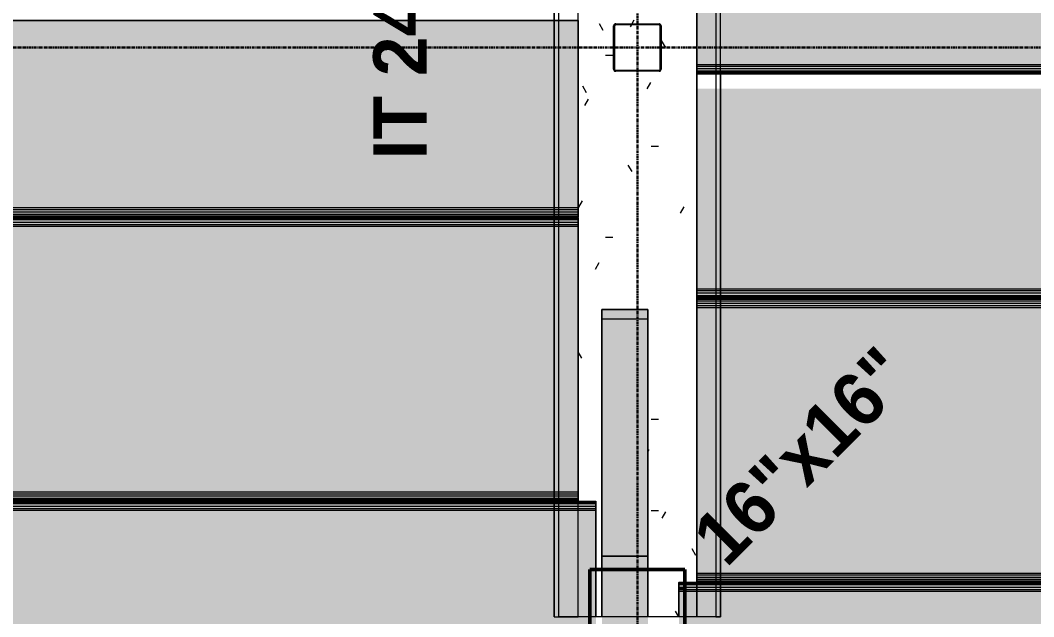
# Model space of a CAD drawing. Header units: inches. Extents: x -15746 to 650, y -81 to 12338.
# Drawn here: x -3585.3 to -3414.5, y 11187.2 to 11287.8 of the extents above; entities that cross this region are included whole.
import ezdxf

# ---------------------------------------------------------------- set-up
doc = ezdxf.new("R2010")
doc.units = ezdxf.units.IN
doc.header["$MEASUREMENT"] = 0
doc.linetypes.add('Grid Line 1_2_', pattern=[0.875, 0.5, -0.125, 0.125, -0.125])
for name, color, linetype, lineweight in [('I-WALL', 2, 'Continuous', 13), ('S-BEAM', 12, 'Continuous', 9), ('S-BEAM-IDEN', 2, 'Continuous', 30), ('S-COLS', 52, 'Continuous', 9), ('S-COLS-IDEN', 171, 'Continuous', 30), ('S-GRID', 1, 'Continuous', 9)]:
    doc.layers.add(name, color=color, linetype=linetype, lineweight=lineweight)
doc.styles.add('Century Gothic_B', font='', dxfattribs={"height": 9})
doc.styles.get('Century Gothic_B').set_extended_font_data('Century Gothic', bold=True)
pattern_1 = [(0, (0, 0), (30.72, 7.68), [1.267, -21.773, 1.267, -21.773, -122.88]), (0, (0, 0), (30.72, 7.68), [-46.08, 1.267, -44.813, 1.267, -21.773, -53.76]), (0, (0, 0), (30.72, 7.68), [-115.2, 1.267, -14.093, 1.267, -37.133]), (120, (11.52, 3.84), (-22.011075, 22.7643004), [1.267, -21.773, 1.267, -21.773, -122.88]), (120, (11.52, 3.84), (-22.011075, 22.7643004), [-46.08, 1.267, -44.813, 1.267, -21.773, -53.76]), (120, (11.52, 3.84), (-22.011075, 22.7643004), [-115.2, 1.267, -14.093, 1.267, -37.133]), (240, (15.36, 19.2), (-8.708925, -30.4443004), [1.267, -21.773, 1.267, -21.773, -122.88]), (240, (15.36, 19.2), (-8.708925, -30.4443004), [-46.08, 1.267, -44.813, 1.267, -21.773, -53.76]), (240, (15.36, 19.2), (-8.708925, -30.4443004), [-115.2, 1.267, -14.093, 1.267, -37.133])]

# ---------------------------------------------------------------- blocks, each defined once
blk = doc.blocks.new('CTR - 1st Phase - Common Walls_rvt-1-FRAMING PLAN - 1ST FLOOR')
at = {"layer": 'I-WALL', "lineweight": 5, "transparency": 33554585}
h = blk.add_hatch(color=8, dxfattribs=at)
h.paths.add_polyline_path([(-3479.92, 11126.44), (-3479.92, 11130.69), (-3479.55, 11130.7), (-3479.55, 11179.19), (-3487.3, 11179.19), (-3487.3, 11126.44), (-3480.36, 11126.44)], flags=0)
h.paths.add_polyline_path([(-3479.55, 11195.19), (-3479.55, 11197.39), (-3487.3, 11197.39), (-3487.3, 11195.19), (-3479.56, 11195.19)], flags=0)
h.paths.add_polyline_path([(-3479.55, 11237.39), (-3479.55, 11239.01), (-3487.3, 11239.01), (-3487.3, 11237.39)], flags=0)
blk.add_hatch(color=8, dxfattribs=at).paths.add_polyline_path([(-3479.55, 11197.39), (-3479.55, 11237.39), (-3487.3, 11237.39), (-3487.3, 11197.39), (-3479.92, 11197.39)], flags=0)
h = blk.add_hatch(color=8, dxfattribs=at)
h.paths.add_polyline_path([(-3487.3, 11179.19), (-3479.55, 11179.22), (-3479.55, 11179.27), (-3479.65, 11179.27), (-3479.61, 11187.19), (-3487.3, 11187.19), (-3487.3, 11179.26)], flags=0)
h.paths.add_polyline_path([(-3479.61, 11187.21), (-3479.56, 11195.19), (-3487.3, 11195.19), (-3487.3, 11187.21), (-3479.92, 11187.21)], flags=0)
h = blk.add_hatch(color=8, dxfattribs=at)
h.paths.add_polyline_path([(-3479.65, 11179.27), (-3479.55, 11179.27), (-3479.55, 11187.19), (-3479.61, 11187.19)], flags=0)
h.paths.add_polyline_path([(-3479.55, 11187.21), (-3479.56, 11195.11), (-3479.61, 11187.21)], flags=0)
at = {"layer": 'I-WALL', "color": 253}
for p, q in [((-3487.3, 11195.19), (-3487.3, 11239.01)), ((-3479.55, 11239.01), (-3487.3, 11239.01)), ((-3479.55, 11239.01), (-3479.55, 11195.19)), ((-3479.55, 11237.39), (-3487.3, 11237.39)), ((-3479.55, 11197.39), (-3487.3, 11197.39)), ((-3487.3, 11195.12), (-3487.3, 11195.19)), ((-3487.3, 11187.21), (-3487.3, 11195.11)), ((-3479.55, 11195.16), (-3479.55, 11195.11)), ((-3479.55, 11195.11), (-3479.55, 11187.21))]:
    blk.add_line(p, q, dxfattribs=at)
at = {"layer": 'I-WALL', "color": 9}
for p, q in [((-3487.3, 11239.01), (-3487.3, 11237.39)), ((-3487.3, 11239.01), (-3479.55, 11239.01)), ((-3479.55, 11237.39), (-3479.55, 11239.01)), ((-3487.3, 11237.39), (-3487.3, 11197.39)), ((-3479.55, 11237.39), (-3487.3, 11237.39)), ((-3479.55, 11197.39), (-3479.55, 11237.39)), ((-3487.3, 11197.39), (-3487.3, 11195.19)), ((-3487.3, 11197.39), (-3479.55, 11197.39)), ((-3479.55, 11195.19), (-3479.55, 11197.39)), ((-3487.3, 11195.19), (-3487.3, 11195.12)), ((-3487.3, 11195.11), (-3487.3, 11187.21)), ((-3479.55, 11187.21), (-3479.55, 11195.16))]:
    blk.add_line(p, q, dxfattribs=at)
blk = doc.blocks.new('034100 - Precast Structural Concrete - Solid Plank - 12_-1871143-FRAMING PLAN - 1ST FLOOR')
at = {"layer": 'S-BEAM', "transparency": 33554483}
for points in [[(3.21, 23.9), (0, 23.9), (0, 23.52), (4, 23.52), (4, 23.9)], [(0, 23.09), (0, 22.7), (4, 22.7), (4, 23.09), (3.21, 23.09)], [(328, 23.9), (4, 23.9), (4, 23.52), (328, 23.52)], [(328, 23.09), (4, 23.09), (4, 22.7), (328, 22.7)], [(3.21, -22.7), (0, -22.7), (0, -23.09), (4, -23.09), (4, -22.7)], [(0, -23.52), (0, -23.9), (4, -23.9), (4, -23.52), (3.21, -23.52)], [(0, -23.9), (0, -23.94), (3.21, -23.9)], [(310.53, -22.7), (4, -22.7), (4, -23.09), (328, -23.09), (328, -22.7)], [(4, -23.52), (4, -23.9), (328, -23.9), (328, -23.52), (40.39, -23.52)]]:
    blk.add_hatch(color=256, dxfattribs=at).paths.add_polyline_path(points, flags=0)
h = blk.add_hatch(color=256, dxfattribs=at)
h.paths.add_polyline_path([(4, 23.52), (0, 23.52), (0, 23.09), (4, 23.09)], flags=0)
h.paths.add_polyline_path([(4, 22.7), (0, 22.7), (0, -22.7), (4, -22.7), (4, 17.51)], flags=0)
h.paths.add_polyline_path([(3.21, -23.09), (0, -23.09), (0, -23.52), (4, -23.52), (4, -23.09)], flags=0)
h = blk.add_hatch(color=256, dxfattribs=at)
h.paths.add_polyline_path([(328, 23.52), (4, 23.52), (4, 23.09), (328, 23.09)], flags=0)
h.paths.add_polyline_path([(40.39, 22.7), (4, 22.7), (4, -22.7), (328, -22.7), (328, 22.7), (310.53, 22.7)], flags=0)
h.paths.add_polyline_path([(40.39, -23.09), (4, -23.09), (4, -23.52), (328, -23.52), (328, -23.09), (310.53, -23.09)], flags=0)
at = {"layer": 'S-BEAM'}
for p, q in [((0, 23.94), (0, 23.9)), ((4, 23.94), (0, 23.94)), ((328, 23.94), (4, 23.94)), ((0, 23.76), (0, 23.9)), ((0, 23.9), (0, 23.52)), ((4, 23.9), (0, 23.9)), ((0, 23.52), (0, 23.76)), ((0, 23.76), (4, 23.76)), ((4, 23.76), (0, 23.76)), ((0, 23.52), (0, -23.52)), ((0, 22.7), (0, 23.52)), ((0, 23.52), (4, 23.52)), ((0, 22.7), (0, 23.09)), ((0, 23.09), (0, 22.7)), ((4, 23.09), (0, 23.09)), ((4, 23.09), (0, 23.09)), ((0, 22.4), (0, 22.7)), ((4, 22.7), (0, 22.7)), ((0, -22.4), (0, 22.4)), ((4, 22.4), (0, 22.4)), ((328, 23.9), (4, 23.9)), ((4, 23.76), (328, 23.76)), ((328, 23.76), (4, 23.76)), ((4, 23.52), (328, 23.52)), ((328, 23.09), (4, 23.09)), ((328, 23.09), (4, 23.09)), ((328, 22.7), (4, 22.7)), ((328, 22.4), (4, 22.4)), ((0, -22.7), (0, -22.4)), ((4, -22.4), (0, -22.4)), ((0, -23.52), (0, -22.7)), ((0, -22.7), (0, -23.09)), ((0, -23.09), (0, -22.7)), ((4, -22.7), (0, -22.7)), ((4, -23.09), (0, -23.09)), ((4, -23.09), (0, -23.09)), ((0, -23.52), (0, -23.9)), ((0, -23.76), (0, -23.52)), ((4, -23.52), (0, -23.52)), ((0, -23.9), (0, -23.76)), ((4, -23.76), (0, -23.76)), ((4, -23.76), (0, -23.76)), ((0, -23.9), (0, -23.94)), ((4, -23.9), (0, -23.9)), ((328, -22.4), (4, -22.4)), ((328, -22.7), (4, -22.7)), ((328, -23.09), (4, -23.09)), ((328, -23.09), (4, -23.09)), ((328, -23.52), (4, -23.52)), ((328, -23.76), (4, -23.76)), ((328, -23.76), (4, -23.76)), ((328, -23.9), (4, -23.9)), ((4, -23.94), (0, -23.94)), ((328, -23.94), (4, -23.94))]:
    blk.add_line(p, q, dxfattribs=at)
blk = doc.blocks.new('034100 - Precast Structural Concrete - Solid Plank - 12_-V39-FRAMING PLAN - 1ST FLOOR')
at = {"layer": 'S-BEAM'}
for p, q in [((0, 23.94), (0, 23.9)), ((4, 23.94), (0, 23.94)), ((328, 23.94), (4, 23.94))]:
    blk.add_line(p, q, dxfattribs=at)
blk = doc.blocks.new('034100 - Precast Structural Concrete - Solid Plank - 12_-V40-FRAMING PLAN - 1ST FLOOR')
at = {"layer": 'S-BEAM', "transparency": 33554483}
h = blk.add_hatch(color=256, dxfattribs=at)
h.paths.add_polyline_path([(0, 23.52), (0, 23.09), (5, 23.09), (5, 23.52), (4.21, 23.52)], flags=0)
h.paths.add_polyline_path([(5, 22.7), (0, 22.7), (0, 3.58), (1, 3.58), (1, -4.41), (5, -4.41), (5, 12.68)], flags=0)
h.paths.add_polyline_path([(1, -4.44), (1, -12.42), (0, -12.42), (0, -22.7), (7, -22.7), (7, -4.44), (6.21, -4.44)], flags=0)
h.paths.add_polyline_path([(7, -23.09), (0, -23.09), (0, -23.52), (7, -23.52)], flags=0)
h = blk.add_hatch(color=256, dxfattribs=at)
h.paths.add_polyline_path([(331, 23.52), (5, 23.52), (5, 23.09), (331, 23.09), (331, 23.45)], flags=0)
h.paths.add_polyline_path([(43.39, 22.7), (5, 22.7), (5, -4.41), (7, -4.44), (7, -22.7), (331, -22.7), (331, 22.7), (313.53, 22.7)], flags=0)
h.paths.add_polyline_path([(331, -23.09), (7, -23.09), (7, -23.52), (331, -23.52)], flags=0)
h = blk.add_hatch(color=256, dxfattribs=at)
h.paths.add_polyline_path([(1, 3.58), (0, 3.58), (0, -4.41), (1, -4.41), (1, 3.5)], flags=0)
h.paths.add_polyline_path([(1, -4.44), (0, -4.44), (0, -12.42), (1, -12.42), (1, -12.34)], flags=0)
for points in [[(7, -22.7), (0, -22.7), (0, -23.09), (7, -23.09)], [(3, -23.52), (0, -23.52), (0, -23.9), (7, -23.9), (7, -23.52), (6.21, -23.52)], [(7, -22.7), (7, -23.09), (331, -23.09), (331, -22.7), (43.39, -22.7)], [(7, -23.52), (7, -23.9), (331, -23.9), (331, -23.52), (43.39, -23.52)]]:
    blk.add_hatch(color=256, dxfattribs=at).paths.add_polyline_path(points, flags=0)
at = {"layer": 'S-BEAM'}
for p, q in [((0, -4.44), (0, -12.34)), ((0, -12.34), (0, -4.44)), ((0, -12.34), (0, -12.42)), ((0, -12.42), (0, -12.34)), ((0, -12.42), (0, -23.52)), ((0, -22.4), (0, -12.42)), ((0, -22.7), (0, -22.4)), ((7, -22.4), (0, -22.4)), ((0, -23.52), (0, -22.7)), ((0, -22.7), (0, -23.09)), ((0, -23.09), (0, -22.7)), ((7, -22.7), (0, -22.7)), ((7, -23.09), (0, -23.09)), ((7, -23.09), (0, -23.09)), ((0, -23.52), (0, -23.9)), ((0, -23.76), (0, -23.52)), ((7, -23.52), (0, -23.52)), ((0, -23.9), (0, -23.76)), ((7, -23.76), (0, -23.76)), ((7, -23.76), (0, -23.76)), ((0, -23.9), (0, -23.94)), ((7, -23.9), (0, -23.9)), ((331, -22.4), (7, -22.4)), ((331, -22.7), (7, -22.7)), ((331, -23.09), (7, -23.09)), ((331, -23.09), (7, -23.09)), ((331, -23.52), (7, -23.52)), ((331, -23.76), (7, -23.76)), ((331, -23.76), (7, -23.76)), ((331, -23.9), (7, -23.9)), ((7, -23.94), (0, -23.94)), ((331, -23.94), (7, -23.94))]:
    blk.add_line(p, q, dxfattribs=at)
blk = doc.blocks.new('034100 - Precast Structural Concrete - Column - Corbels - 16_x16_-V82-FRAMING PLAN - 1ST FLOOR')
at = {"layer": 'S-COLS'}
h = blk.add_hatch(dxfattribs=at)
h.set_pattern_fill('FP_14', color=256, style=0, pattern_type=2)
h.set_pattern_definition([(140, (11186.205, 3482.308), (2.40992, 27.5427), [2.88, -31.68]), (85, (11186.205, 3482.308), (-28.884266, -5.327844), [2.304, -25.344]), (190.451, (11186.406, 3484.603), (-26.47393, 22.215316), [2.448, -26.924]), (136.184, (11178.525, 3482.308), (6.35642, 40.98187), [4.32, -47.52]), (186.636, (11179.055, 3485.723), (-37.40619, 35.89075), [3.671, -40.386]), (81.184, (11178.525, 3482.31), (-37.40622, 35.89097), [3.456, -38.016]), (111, (11180.445, 3486.148), (15.46073, 22.921036), [2.88, -31.68]), (56, (11180.445, 3486.148), (-27.84574, 9.34353), [2.304, -25.344]), (161.451, (11181.734, 3488.058), (-12.38442, 32.26477), [2.448, -26.924]), (127.5, (11186.205, 3482.308), (-12.782707, 0.466855), [1.267, -23.77, 1.267, -24.461, -25.44]), (127.5, (11186.205, 3482.308), (-12.782707, 0.466855), [-50.765, 1.267, -24.173]), (97.5, (11186.205, 3482.308), (-15.14509, 10.10159), [1.267, -13.402, 1.267, -23.194, -9.696]), (97.5, (11186.205, 3482.308), (-15.14509, 10.10159), [-39.13, 1.267, -8.429]), (57.5, (11186.205, 3473.745), (0.86578, 20.499161), [1.267, -8.333, 1.267, -28.685, -39.744]), (57.5, (11186.205, 3473.745), (0.86578, 20.499161), [-39.552, 1.267, -38.477]), (47.5, (11186.205, 3469.905), (-3.844288, 22.39478), [1.267, -11.213, 1.267, -18.624, -28.224]), (47.5, (11186.205, 3469.905), (-3.844288, 22.39478), [-32.371, 1.267, -26.957])])
h.paths.add_polyline_path([(-0.98, -4.99), (-1, -4.99), (-0.98, -6.02)], flags=0)
h.paths.add_polyline_path([(-0.98, 7.98), (-1, 7.98), (-0.98, 2.76)], flags=0)
for p, q in [((-8.91, 8.98), (-8.98, 8.98)), ((-8.98, 8.98), (-8.98, -7.02)), ((6.94, 8.98), (-8.91, 8.98)), ((7.02, 8.98), (6.94, 8.98)), ((7.02, -7.02), (7.02, 8.98)), ((-8.98, -7.02), (-8.91, -7.02)), ((-8.91, -7.02), (6.94, -7.02)), ((6.94, -7.02), (7.02, -7.02))]:
    blk.add_line(p, q, dxfattribs=at)
at = {"layer": 'S-COLS', "lineweight": 50}
for p, q in [((-8.98, -7.02), (-8.98, 8.98)), ((-8.98, 8.98), (-8.91, 8.98)), ((-8.91, 8.98), (6.94, 8.98)), ((6.94, 8.98), (7.02, 8.98)), ((7.02, 8.98), (7.02, -7.02)), ((-8.91, -7.02), (-8.98, -7.02)), ((6.94, -7.02), (-8.91, -7.02)), ((7.02, -7.02), (6.94, -7.02))]:
    blk.add_line(p, q, dxfattribs=at)
blk = doc.blocks.new('034100 - Precast Structural Concrete - Solid Plank - 12_-V144-FRAMING PLAN - 1ST FLOOR')
at = {"layer": 'S-BEAM', "transparency": 33554483}
h = blk.add_hatch(color=256, dxfattribs=at)
h.paths.add_polyline_path([(4, -23.52), (4, -23.09), (0, -23.09), (0, -23.52), (3.21, -23.52)], flags=0)
h.paths.add_polyline_path([(3.21, -22.7), (4, -22.7), (4, 22.7), (0, 22.7), (0, -22.7)], flags=0)
h.paths.add_polyline_path([(303.79, -17.82), (307, -17.82), (307, 22.7), (303, 22.7), (303, -17.82)], flags=0)
h.paths.add_polyline_path([(0, 23.09), (4, 23.09), (4, 23.52), (0, 23.52)], flags=0)
h.paths.add_polyline_path([(303, 23.09), (307, 23.09), (307, 23.52), (303, 23.52)], flags=0)
h = blk.add_hatch(color=256, dxfattribs=at)
h.paths.add_polyline_path([(4, -23.52), (61.02, -23.52), (61.02, -23.09), (4, -23.09)], flags=0)
h.paths.add_polyline_path([(4, -22.7), (61.02, -22.7), (61.02, -17.82), (303, -17.82), (303, 22.7), (4, 22.7), (4, -3.47)], flags=0)
h.paths.add_polyline_path([(7.14, 23.09), (303, 23.09), (303, 23.52), (4, 23.52), (4, 23.09)], flags=0)
for points in [[(0, -23.09), (4, -23.09), (4, -22.7), (0, -22.7)], [(4, -23.9), (4, -23.52), (0, -23.52), (0, -23.9), (3.21, -23.9)], [(4, -23.94), (4, -23.9), (3.21, -23.94)], [(7.14, -23.09), (61.02, -23.09), (61.02, -22.7), (4, -22.7), (4, -23.09)], [(7.14, -23.9), (61.02, -23.9), (61.02, -23.52), (4, -23.52), (4, -23.9)]]:
    blk.add_hatch(color=256, dxfattribs=at).paths.add_polyline_path(points, flags=0)
at = {"layer": 'S-BEAM'}
for p, q in [((0, 23.52), (0, -23.52)), ((0, -22.4), (0, 22.4)), ((0, -22.7), (0, -22.4)), ((0, -22.4), (4, -22.4)), ((0, -23.52), (0, -22.7)), ((0, -22.7), (0, -23.09)), ((0, -23.09), (0, -22.7)), ((0, -22.7), (4, -22.7)), ((0, -23.09), (4, -23.09)), ((0, -23.09), (4, -23.09)), ((0, -23.52), (0, -23.9)), ((0, -23.76), (0, -23.52)), ((4, -23.52), (0, -23.52)), ((0, -23.9), (0, -23.76)), ((4, -23.76), (0, -23.76)), ((0, -23.76), (4, -23.76)), ((0, -23.9), (0, -23.94)), ((0, -23.9), (4, -23.9)), ((4, -22.4), (303, -22.4)), ((4, -22.7), (303, -22.7)), ((4, -23.09), (303, -23.09)), ((4, -23.09), (303, -23.09)), ((303, -23.52), (4, -23.52)), ((303, -23.76), (4, -23.76)), ((4, -23.76), (303, -23.76)), ((4, -23.9), (303, -23.9)), ((0, -23.94), (4, -23.94)), ((4, -23.94), (303, -23.94))]:
    blk.add_line(p, q, dxfattribs=at)
blk = doc.blocks.new('034100 - Precast Structural Concrete - Solid Plank - 12_-V134-FRAMING PLAN - 1ST FLOOR')
at = {"layer": 'S-BEAM', "transparency": 33554483}
h = blk.add_hatch(color=256, dxfattribs=at)
h.paths.add_polyline_path([(303, 23.9), (303, 23.52), (307, 23.52), (307, 23.9), (303.79, 23.9)], flags=0)
h.paths.add_polyline_path([(0, 23.9), (0, 23.52), (4, 23.52), (4, 23.9), (3.21, 23.9)], flags=0)
h = blk.add_hatch(color=256, dxfattribs=at)
h.paths.add_polyline_path([(303, 23.52), (303, 23.09), (307, 23.09), (307, 23.52), (303.79, 23.52)], flags=0)
h.paths.add_polyline_path([(4, 23.52), (0, 23.52), (0, 23.09), (4, 23.09)], flags=0)
h.paths.add_polyline_path([(307, 22.7), (303, 22.7), (303, -22.7), (307, -22.7), (307, 3.83)], flags=0)
h.paths.add_polyline_path([(3.21, 22.7), (0, 22.7), (0, -22.7), (4, -22.7), (4, 22.7)], flags=0)
h.paths.add_polyline_path([(303.79, -23.09), (303, -23.09), (303, -23.52), (307, -23.52), (307, -23.09)], flags=0)
h.paths.add_polyline_path([(0, -23.09), (0, -23.52), (4, -23.52), (4, -23.09), (3.21, -23.09)], flags=0)
h = blk.add_hatch(color=256, dxfattribs=at)
h.paths.add_polyline_path([(303, 23.09), (303, 22.7), (307, 22.7), (307, 23.09), (303.79, 23.09)], flags=0)
h.paths.add_polyline_path([(0, 23.09), (0, 22.7), (4, 22.7), (4, 23.09), (3.21, 23.09)], flags=0)
for points in [[(132.78, 23.9), (4, 23.9), (4, 23.52), (303, 23.52), (303, 23.9), (267.85, 23.9)], [(303, 23.09), (4, 23.09), (4, 22.7), (303, 22.7)], [(267.85, -22.7), (4, -22.7), (4, -23.09), (303, -23.09), (303, -22.7)], [(303, -23.52), (4, -23.52), (4, -23.9), (303, -23.9)]]:
    blk.add_hatch(color=256, dxfattribs=at).paths.add_polyline_path(points, flags=0)
h = blk.add_hatch(color=256, dxfattribs=at)
h.paths.add_polyline_path([(303, 23.52), (4, 23.52), (4, 23.09), (303, 23.09)], flags=0)
h.paths.add_polyline_path([(4, 22.7), (4, -22.7), (303, -22.7), (303, 22.7), (132.78, 22.7)], flags=0)
h.paths.add_polyline_path([(303, -23.09), (4, -23.09), (4, -23.52), (303, -23.52)], flags=0)
h = blk.add_hatch(color=256, dxfattribs=at)
h.paths.add_polyline_path([(303, -22.7), (303, -23.09), (307, -23.09), (307, -22.7), (303.79, -22.7)], flags=0)
h.paths.add_polyline_path([(0, -22.7), (0, -23.09), (4, -23.09), (4, -22.7), (3.21, -22.7)], flags=0)
h = blk.add_hatch(color=256, dxfattribs=at)
h.paths.add_polyline_path([(307, -23.52), (303, -23.52), (303, -23.9), (307, -23.9)], flags=0)
h.paths.add_polyline_path([(0, -23.52), (0, -23.9), (4, -23.9), (4, -23.52), (3.21, -23.52)], flags=0)
h = blk.add_hatch(color=256, dxfattribs=at)
h.paths.add_polyline_path([(303, -23.9), (303, -23.94), (303.79, -23.9)], flags=0)
h.paths.add_polyline_path([(0, -23.9), (0, -23.94), (3.21, -23.9)], flags=0)
at = {"layer": 'S-BEAM'}
for p, q in [((303, 23.94), (4, 23.94)), ((307, 23.94), (303, 23.94)), ((307, 23.9), (307, 23.94)), ((303, 23.9), (4, 23.9)), ((4, 23.76), (303, 23.76)), ((303, 23.76), (4, 23.76)), ((4, 23.52), (303, 23.52)), ((303, 23.09), (4, 23.09)), ((303, 23.09), (4, 23.09)), ((303, 22.7), (4, 22.7)), ((303, 22.4), (4, 22.4)), ((307, 23.9), (303, 23.9)), ((303, 23.76), (307, 23.76)), ((307, 23.76), (303, 23.76)), ((303, 23.52), (307, 23.52)), ((307, 23.09), (303, 23.09)), ((307, 23.09), (303, 23.09)), ((307, 22.7), (303, 22.7)), ((307, 22.4), (303, 22.4)), ((307, 23.52), (307, 23.9)), ((307, 23.9), (307, 23.76)), ((307, 23.76), (307, 23.52)), ((307, 23.52), (307, 22.7)), ((307, -23.52), (307, 23.52)), ((307, 22.7), (307, 23.09)), ((307, 23.09), (307, 22.7)), ((307, 22.7), (307, 22.4)), ((307, 22.4), (307, -22.4)), ((303, -22.4), (4, -22.4)), ((303, -22.7), (4, -22.7)), ((303, -23.09), (4, -23.09)), ((303, -23.09), (4, -23.09)), ((303, -23.52), (4, -23.52)), ((303, -23.76), (4, -23.76)), ((303, -23.76), (4, -23.76)), ((303, -23.9), (4, -23.9)), ((307, -22.4), (303, -22.4)), ((307, -22.7), (303, -22.7)), ((307, -23.09), (303, -23.09)), ((307, -23.09), (303, -23.09)), ((307, -23.52), (303, -23.52)), ((307, -23.76), (303, -23.76)), ((307, -23.76), (303, -23.76)), ((307, -23.9), (303, -23.9)), ((307, -22.4), (307, -22.7)), ((307, -22.7), (307, -23.09)), ((307, -23.09), (307, -22.7)), ((307, -22.7), (307, -23.52)), ((307, -23.52), (307, -23.76)), ((307, -23.9), (307, -23.52)), ((307, -23.76), (307, -23.9)), ((307, -23.94), (307, -23.9)), ((303, -23.94), (4, -23.94)), ((307, -23.94), (303, -23.94))]:
    blk.add_line(p, q, dxfattribs=at)
blk = doc.blocks.new('034100 - Precast Structural Concrete - Solid Plank - 12_-V158-FRAMING PLAN - 1ST FLOOR')
at = {"layer": 'S-BEAM', "transparency": 33554483}
h = blk.add_hatch(color=256, dxfattribs=at)
h.paths.add_polyline_path([(305, 23.52), (305, 23.09), (310, 23.09), (310, 23.52), (305.79, 23.52)], flags=0)
h.paths.add_polyline_path([(4, 23.52), (0, 23.52), (0, 23.09), (4, 23.09)], flags=0)
h.paths.add_polyline_path([(310, 22.7), (305, 22.7), (305, -18.09), (309, -18.09), (309, -10.1), (310, -10.1), (310, 10.68)], flags=0)
h.paths.add_polyline_path([(4, 22.7), (0, 22.7), (0, -18.09), (4, -18.09), (4, -1)], flags=0)
h.paths.add_polyline_path([(309, -18.11), (303, -18.11), (303, -22.7), (309, -22.7)], flags=0)
h.paths.add_polyline_path([(309, -18.09), (309, -18.11), (310, -18.09)], flags=0)
h.paths.add_polyline_path([(0, -18.1), (0, -22.7), (4, -22.7), (4, -18.1), (3.21, -18.1)], flags=0)
h.paths.add_polyline_path([(303.79, -23.09), (303, -23.09), (303, -23.52), (309, -23.52), (309, -23.09)], flags=0)
h.paths.add_polyline_path([(4, -23.09), (0, -23.09), (0, -23.52), (4, -23.52)], flags=0)
h = blk.add_hatch(color=256, dxfattribs=at)
h.paths.add_polyline_path([(97.26, 23.52), (4, 23.52), (4, 23.09), (235.85, 23.09), (235.85, 23.52), (232.32, 23.52)], flags=0)
h.paths.add_polyline_path([(299.86, 23.52), (245.98, 23.52), (245.98, 23.09), (305, 23.09), (305, 23.52)], flags=0)
h.paths.add_polyline_path([(245.98, 22.7), (245.98, -22.7), (303, -22.7), (303, -18.11), (305, -18.09), (305, 22.7), (299.86, 22.7)], flags=0)
h.paths.add_polyline_path([(235.85, 22.7), (4, 22.7), (4, -18.09), (4, -18.1), (4, -22.7), (235.85, -22.7), (235.85, 4.5)], flags=0)
h.paths.add_polyline_path([(4, -23.09), (4, -23.52), (235.85, -23.52), (235.85, -23.09), (29.72, -23.09)], flags=0)
h.paths.add_polyline_path([(245.98, -23.09), (245.98, -23.52), (303, -23.52), (303, -23.09), (299.86, -23.09)], flags=0)
h = blk.add_hatch(color=256, dxfattribs=at)
h.paths.add_polyline_path([(309, -10.1), (309, -18.09), (310, -18.09), (310, -10.1)], flags=0)
h.paths.add_polyline_path([(310, -18.11), (309, -18.11), (309, -22.7), (310, -22.7)], flags=0)
h.paths.add_polyline_path([(310, -23.09), (309, -23.09), (309, -23.52), (310, -23.52)], flags=0)
h = blk.add_hatch(color=256, dxfattribs=at)
h.paths.add_polyline_path([(303, -22.7), (303, -23.09), (309, -23.09), (309, -22.7), (303.79, -22.7)], flags=0)
h.paths.add_polyline_path([(0, -22.7), (0, -23.09), (4, -23.09), (4, -22.7), (3.21, -22.7)], flags=0)
h = blk.add_hatch(color=256, dxfattribs=at)
h.paths.add_polyline_path([(303.79, -23.52), (303, -23.52), (303, -23.9), (309, -23.9), (309, -23.52), (307, -23.52)], flags=0)
h.paths.add_polyline_path([(0, -23.52), (0, -23.9), (4, -23.9), (4, -23.52), (3.21, -23.52)], flags=0)
h = blk.add_hatch(color=256, dxfattribs=at)
h.paths.add_polyline_path([(232.32, -22.7), (4, -22.7), (4, -23.09), (235.85, -23.09), (235.85, -22.7)], flags=0)
h.paths.add_polyline_path([(299.86, -22.7), (245.98, -22.7), (245.98, -23.09), (303, -23.09), (303, -22.7)], flags=0)
h = blk.add_hatch(color=256, dxfattribs=at)
h.paths.add_polyline_path([(232.32, -23.52), (4, -23.52), (4, -23.9), (235.85, -23.9), (235.85, -23.52)], flags=0)
h.paths.add_polyline_path([(245.98, -23.52), (245.98, -23.9), (303, -23.9), (303, -23.52), (299.86, -23.52)], flags=0)
for points in [[(309, -22.7), (309, -23.09), (310, -23.09), (310, -22.7)], [(309, -23.52), (309, -23.9), (310, -23.9), (310, -23.52)], [(309, -23.9), (309, -23.94), (310, -23.9)]]:
    blk.add_hatch(color=256, dxfattribs=at).paths.add_polyline_path(points, flags=0)
at = {"layer": 'S-BEAM'}
for p, q in [((310, -18.11), (310, -22.4)), ((310, -23.52), (310, -18.11)), ((303, -22.4), (4, -22.4)), ((303, -22.7), (4, -22.7)), ((303, -23.09), (4, -23.09)), ((303, -23.09), (4, -23.09)), ((303, -23.52), (4, -23.52)), ((303, -23.76), (4, -23.76)), ((303, -23.76), (4, -23.76)), ((303, -23.9), (4, -23.9)), ((309, -22.4), (303, -22.4)), ((309, -22.7), (303, -22.7)), ((309, -23.09), (303, -23.09)), ((309, -23.09), (303, -23.09)), ((309, -23.52), (303, -23.52)), ((309, -23.76), (303, -23.76)), ((309, -23.76), (303, -23.76)), ((309, -23.9), (303, -23.9)), ((310, -22.4), (309, -22.4)), ((310, -22.7), (309, -22.7)), ((310, -23.09), (309, -23.09)), ((310, -23.09), (309, -23.09)), ((310, -23.52), (309, -23.52)), ((310, -23.76), (309, -23.76)), ((310, -23.76), (309, -23.76)), ((310, -23.9), (309, -23.9)), ((310, -22.4), (310, -22.7)), ((310, -22.7), (310, -23.09)), ((310, -23.09), (310, -22.7)), ((310, -22.7), (310, -23.52)), ((310, -23.52), (310, -23.76)), ((310, -23.9), (310, -23.52)), ((310, -23.76), (310, -23.9)), ((310, -23.94), (310, -23.9)), ((303, -23.94), (4, -23.94)), ((309, -23.94), (303, -23.94)), ((310, -23.94), (309, -23.94))]:
    blk.add_line(p, q, dxfattribs=at)
blk = doc.blocks.new('034100 - Precast Structural Concrete - Solid Plank - 12_-1871144-FRAMING PLAN - 1ST FLOOR')
at = {"layer": 'S-BEAM', "transparency": 33554483}
h = blk.add_hatch(color=256, dxfattribs=at)
h.paths.add_polyline_path([(4, -23.52), (328, -23.52), (328, -23.09), (4, -23.09)], flags=0)
h.paths.add_polyline_path([(4, -22.7), (328, -22.7), (328, 9.24), (4, 9.24), (4, -22.33)], flags=0)
h = blk.add_hatch(color=256, dxfattribs=at)
h.paths.add_polyline_path([(328, -23.52), (332, -23.52), (332, -23.09), (328, -23.09)], flags=0)
h.paths.add_polyline_path([(332, -22.7), (332, 9.24), (328, 9.24), (328, -22.7), (328.79, -22.7)], flags=0)
for points in [[(4, -23.09), (328, -23.09), (328, -22.7), (4, -22.7)], [(4, -23.9), (328, -23.9), (328, -23.52), (4, -23.52)], [(332, -23.09), (332, -22.7), (328, -22.7), (328, -23.09), (328.79, -23.09)], [(328.79, -23.9), (332, -23.9), (332, -23.52), (328, -23.52), (328, -23.9)]]:
    blk.add_hatch(color=256, dxfattribs=at).paths.add_polyline_path(points, flags=0)
at = {"layer": 'S-BEAM'}
for p, q in [((4, 9.24), (328, 9.24)), ((328, 9.24), (4, 9.24)), ((328, 9.24), (332, 9.24)), ((332, 9.24), (328, 9.24)), ((332, -23.52), (332, 9.24)), ((332, 9.24), (332, -22.4)), ((328, -22.4), (4, -22.4)), ((328, -22.7), (4, -22.7)), ((328, -23.09), (4, -23.09)), ((328, -23.09), (4, -23.09)), ((328, -23.52), (4, -23.52)), ((328, -23.76), (4, -23.76)), ((328, -23.76), (4, -23.76)), ((328, -23.9), (4, -23.9)), ((332, -22.4), (328, -22.4)), ((332, -22.7), (328, -22.7)), ((332, -23.09), (328, -23.09)), ((332, -23.09), (328, -23.09)), ((332, -23.52), (328, -23.52)), ((332, -23.76), (328, -23.76)), ((332, -23.76), (328, -23.76)), ((332, -23.9), (328, -23.9)), ((332, -22.4), (332, -22.7)), ((332, -22.7), (332, -23.09)), ((332, -23.09), (332, -22.7)), ((332, -22.7), (332, -23.52)), ((332, -23.52), (332, -23.76)), ((332, -23.9), (332, -23.52)), ((332, -23.76), (332, -23.9)), ((332, -23.94), (332, -23.9)), ((328, -23.94), (4, -23.94)), ((332, -23.94), (328, -23.94))]:
    blk.add_line(p, q, dxfattribs=at)
blk = doc.blocks.new('034100 - Precast Structural Concrete - Solid Plank - 12_-1874315-FRAMING PLAN - 1ST FLOOR')
at = {"layer": 'S-BEAM', "transparency": 33554483}
h = blk.add_hatch(color=256, dxfattribs=at)
h.paths.add_polyline_path([(4, -23.52), (4, -23.09), (0, -23.09), (0, -23.52), (3.21, -23.52)], flags=0)
h.paths.add_polyline_path([(303.79, -23.52), (307, -23.52), (307, -23.09), (303, -23.09), (303, -23.52)], flags=0)
h.paths.add_polyline_path([(303, -22.7), (307, -22.7), (307, 11.43), (303, 11.43), (303, -8.66)], flags=0)
h.paths.add_polyline_path([(0, -22.7), (4, -22.7), (4, 11.43), (0, 11.43), (0, -8.66)], flags=0)
h = blk.add_hatch(color=256, dxfattribs=at)
h.paths.add_polyline_path([(4, -23.52), (303, -23.52), (303, -23.09), (4, -23.09)], flags=0)
h.paths.add_polyline_path([(287.95, -22.7), (303, -22.7), (303, 11.43), (4, 11.43), (4, -22.7), (152.88, -22.7)], flags=0)
h = blk.add_hatch(color=256, dxfattribs=at)
h.paths.add_polyline_path([(4, -23.09), (4, -22.7), (0, -22.7), (0, -23.09), (3.21, -23.09)], flags=0)
h.paths.add_polyline_path([(307, -23.09), (307, -22.7), (303, -22.7), (303, -23.09), (303.79, -23.09)], flags=0)
h = blk.add_hatch(color=256, dxfattribs=at)
h.paths.add_polyline_path([(307, -23.9), (307, -23.52), (303, -23.52), (303, -23.9), (303.79, -23.9)], flags=0)
h.paths.add_polyline_path([(3.21, -23.9), (4, -23.9), (4, -23.52), (0, -23.52), (0, -23.9)], flags=0)
for points in [[(287.95, -23.09), (303, -23.09), (303, -22.7), (4, -22.7), (4, -23.09), (152.88, -23.09)], [(287.95, -23.9), (303, -23.9), (303, -23.52), (4, -23.52), (4, -23.9), (152.88, -23.9)]]:
    blk.add_hatch(color=256, dxfattribs=at).paths.add_polyline_path(points, flags=0)
at = {"layer": 'S-BEAM'}
for p, q in [((0, -22.4), (0, 13.93)), ((0, 13.93), (0, -23.52)), ((0, 13.93), (4, 13.93)), ((4, 13.93), (0, 13.93)), ((4, 13.93), (303, 13.93)), ((303, 13.93), (4, 13.93)), ((0, -22.7), (0, -22.4)), ((4, -22.4), (0, -22.4)), ((0, -23.52), (0, -22.7)), ((0, -22.7), (0, -23.09)), ((0, -23.09), (0, -22.7)), ((4, -22.7), (0, -22.7)), ((4, -23.09), (0, -23.09)), ((4, -23.09), (0, -23.09)), ((0, -23.52), (0, -23.9)), ((0, -23.76), (0, -23.52)), ((4, -23.52), (0, -23.52)), ((0, -23.9), (0, -23.76)), ((4, -23.76), (0, -23.76)), ((4, -23.76), (0, -23.76)), ((0, -23.9), (0, -23.94)), ((4, -23.9), (0, -23.9)), ((303, -22.4), (4, -22.4)), ((303, -22.7), (4, -22.7)), ((303, -23.09), (4, -23.09)), ((303, -23.09), (4, -23.09)), ((303, -23.52), (4, -23.52)), ((303, -23.76), (4, -23.76)), ((303, -23.76), (4, -23.76)), ((303, -23.9), (4, -23.9)), ((4, -23.94), (0, -23.94)), ((303, -23.94), (4, -23.94))]:
    blk.add_line(p, q, dxfattribs=at)

msp = doc.modelspace()

# ---------------------------------------------------------------- hatches: boundary and pattern name
at = {"layer": 'S-BEAM'}
h = msp.add_hatch(dxfattribs=at)
h.set_pattern_fill('FP_3', color=256, style=0, pattern_type=2)
h.set_pattern_definition(pattern_1)
h.paths.add_polyline_path([(-3473.32374, 11193.03507), (-3471.32374, 11193.0764), (-3471.32374, 11518.19884), (-3468.11114, 11518.19884), (-3468.11114, 11538.6144), (-3473.32374, 11538.6144), (-3473.32374, 11526.1894), (-3485.32374, 11526.1894), (-3485.32374, 11430.9894), (-3491.32374, 11430.9894), (-3491.32374, 11206.71345), (-3488.32374, 11206.67211), (-3488.32374, 11195.1894), (-3487.29874, 11195.1894), (-3487.29874, 11239.0144), (-3479.54874, 11239.0144), (-3479.54874, 11195.1894), (-3473.32374, 11195.1894), (-3473.32374, 11193.0764)], flags=0)
h.paths.add_polyline_path([(-3484.97574, 11279.1894), (-3485.14974, 11279.23602), (-3485.28336, 11279.38671), (-3485.32374, 11279.63585), (-3485.30043, 11286.9284), (-3485.27711, 11287.0154), (-3485.12643, 11287.14902), (-3484.97574, 11287.1894), (-3477.52105, 11287.14902), (-3477.49774, 11287.14277), (-3477.36411, 11286.99208), (-3477.32374, 11286.8414), (-3477.36411, 11279.38671), (-3477.37036, 11279.3634), (-3477.52105, 11279.22977), (-3477.67174, 11279.1894), (-3478.32111, 11279.1894)], flags=0)
h.paths.add_polyline_path([(-3484.97574, 11279.3634), (-3477.58474, 11279.38671), (-3477.52105, 11279.4504), (-3477.49774, 11279.63585), (-3477.52105, 11286.9284), (-3477.58474, 11286.99208), (-3477.67174, 11287.0154), (-3485.06274, 11286.99208), (-3485.12643, 11286.9284), (-3485.14974, 11286.8414), (-3485.12643, 11279.4504), (-3485.06274, 11279.38671)], flags=0)
h.paths.add_polyline_path([(-3485.32374, 11542.1894), (-3481.13624, 11542.1894), (-3481.13624, 11542.4831), (-3485.32374, 11542.4831)], flags=0)
h = msp.add_hatch(dxfattribs=at)
h.set_pattern_fill('FP_3', color=256, style=0, pattern_type=2)
h.set_pattern_definition(pattern_1)
h.paths.add_polyline_path([(-3474.32374, 11187.20751), (-3474.32374, 11193.03507), (-3473.32374, 11193.03507), (-3473.32374, 11195.1894), (-3479.54874, 11195.15876), (-3479.54874, 11187.20751)], flags=0)
h.paths.add_polyline_path([(-3488.32374, 11187.20751), (-3487.29874, 11187.20751), (-3487.29874, 11195.1894), (-3488.32374, 11195.1894), (-3488.32374, 11195.11066)], flags=0)
h.paths.add_polyline_path([(-3481.13624, 11526.1894), (-3473.32374, 11526.1894), (-3473.32374, 11538.6144), (-3481.13624, 11538.6144), (-3481.13624, 11542.1894), (-3485.32374, 11542.1894), (-3485.32374, 11526.1894)], flags=0)
at = {"layer": 'S-COLS', "lineweight": 5, "transparency": 33554483}
h = msp.add_hatch(color=256, dxfattribs=at)
h.paths.add_polyline_path([(-3478.32111, 11279.1894), (-3477.52105, 11279.22977), (-3477.49774, 11279.23602), (-3477.36411, 11279.38671), (-3477.32374, 11279.63585), (-3477.36411, 11286.99208), (-3477.37036, 11287.0154), (-3477.52105, 11287.14902), (-3477.67174, 11287.1894), (-3485.12643, 11287.14902), (-3485.14974, 11287.14277), (-3485.28336, 11286.99208), (-3485.32374, 11286.8414), (-3485.28336, 11279.38671), (-3485.27711, 11279.3634), (-3485.12643, 11279.22977), (-3484.97574, 11279.1894)], flags=0)
h.paths.add_polyline_path([(-3484.97574, 11279.3634), (-3485.06274, 11279.38671), (-3485.12643, 11279.4504), (-3485.14974, 11279.63585), (-3485.12643, 11286.9284), (-3485.06274, 11286.99208), (-3484.97574, 11287.0154), (-3477.58474, 11286.99208), (-3477.52105, 11286.9284), (-3477.49774, 11286.8414), (-3477.52105, 11279.4504), (-3477.58474, 11279.38671), (-3477.67174, 11279.3634)], flags=0)

# ---------------------------------------------------------------- linework, layer by layer
at = {"layer": 'S-BEAM'}
for p, q in [((-3471.32374, 11278.80907), (-3471.32374, 11542.4831)), ((-3468.11114, 11542.4831), (-3468.11114, 11187.20751)), ((-3467.32374, 11278.80907), (-3467.32374, 11542.4831)), ((-3467.32374, 11187.20751), (-3467.32374, 11542.4831)), ((-3495.32374, 11430.9894), (-3495.32374, 11187.20751)), ((-3495.32374, 11187.20751), (-3495.32374, 11430.9894)), ((-3494.53634, 11187.20751), (-3494.53634, 11430.9894)), ((-3491.32374, 11187.20751), (-3491.32374, 11430.9894)), ((-3471.32374, 11325.43113), (-3471.32374, 11280.02955)), ((-3491.32374, 11255.83549), (-3491.32374, 11287.77995)), ((-3471.32374, 11280.02955), (-3471.32374, 11279.63585)), ((-3471.32374, 11279.63585), (-3471.32374, 11279.20608)), ((-3471.32374, 11279.20608), (-3471.32374, 11278.83073)), ((-3467.32374, 11278.80907), (-3471.32374, 11278.80907)), ((-3471.32374, 11278.80907), (-3467.32374, 11278.80907)), ((-3471.32374, 11187.20751), (-3471.32374, 11278.80907)), ((-3471.32374, 11278.7894), (-3471.32374, 11242.15711)), ((-3467.32374, 11278.80907), (-3467.32374, 11187.20751)), ((-3491.32374, 11255.44179), (-3491.32374, 11255.83549)), ((-3491.32374, 11255.01202), (-3491.32374, 11255.44179)), ((-3491.32374, 11254.63667), (-3491.32374, 11255.01202)), ((-3491.32374, 11254.17865), (-3491.32374, 11254.554)), ((-3491.32374, 11253.74888), (-3491.32374, 11254.17865)), ((-3491.32374, 11253.35518), (-3491.32374, 11253.74888)), ((-3491.32374, 11207.9536), (-3491.32374, 11253.35518)), ((-3471.32374, 11242.15711), (-3471.32374, 11241.76341)), ((-3471.32374, 11241.76341), (-3471.32374, 11241.33364)), ((-3471.32374, 11241.33364), (-3471.32374, 11240.95829)), ((-3471.32374, 11240.87562), (-3471.32374, 11240.50027)), ((-3471.32374, 11240.50027), (-3471.32374, 11240.0705)), ((-3471.32374, 11240.0705), (-3471.32374, 11239.6768)), ((-3471.32374, 11239.6768), (-3471.32374, 11194.27522)), ((-3491.32374, 11207.5599), (-3491.32374, 11207.9536)), ((-3491.32374, 11207.13013), (-3491.32374, 11207.5599)), ((-3491.32374, 11206.75478), (-3491.32374, 11207.13013)), ((-3491.32374, 11206.29676), (-3491.32374, 11206.67211)), ((-3491.32374, 11205.86699), (-3491.32374, 11206.29676)), ((-3491.32374, 11205.47329), (-3491.32374, 11205.86699)), ((-3491.32374, 11187.20751), (-3491.32374, 11205.47329)), ((-3471.32374, 11194.27522), (-3471.32374, 11193.88152)), ((-3471.32374, 11193.88152), (-3471.32374, 11193.45175)), ((-3471.32374, 11193.45175), (-3471.32374, 11193.0764)), ((-3471.32374, 11192.99373), (-3471.32374, 11192.61838)), ((-3471.32374, 11192.61838), (-3471.32374, 11192.18861)), ((-3471.32374, 11192.18861), (-3471.32374, 11191.79491)), ((-3471.32374, 11191.79491), (-3471.32374, 11187.20751)), ((-3495.32374, 11187.20751), (-3491.32374, 11187.20751)), ((-3495.32374, 11187.20751), (-3494.53634, 11187.20751)), ((-3489.32374, 11187.20751), (-3494.53634, 11187.20751)), ((-3489.32374, 11187.20751), (-3491.32374, 11187.20751)), ((-3488.32374, 11187.20751), (-3489.32374, 11187.20751)), ((-3473.32374, 11187.20751), (-3489.32374, 11187.20751)), ((-3474.32374, 11187.20751), (-3488.32374, 11187.20751)), ((-3473.32374, 11187.20751), (-3474.32374, 11187.20751)), ((-3471.32374, 11187.20751), (-3473.32374, 11187.20751)), ((-3468.11114, 11187.20751), (-3473.32374, 11187.20751)), ((-3467.32374, 11187.20751), (-3471.32374, 11187.20751)), ((-3468.11114, 11187.20751), (-3467.32374, 11187.20751))]:
    msp.add_line(p, q, dxfattribs=at)
at = {"layer": 'S-COLS'}
for p, q in [((-3485.32374, 11279.5374), (-3485.32374, 11286.8414)), ((-3485.32374, 11279.5374), (-3485.32374, 11286.8414)), ((-3485.14974, 11286.8414), (-3485.14974, 11279.5374)), ((-3485.14974, 11286.8414), (-3485.14974, 11279.5374)), ((-3484.97574, 11287.1894), (-3477.67174, 11287.1894)), ((-3484.97574, 11287.1894), (-3477.67174, 11287.1894)), ((-3477.67174, 11287.0154), (-3484.97574, 11287.0154)), ((-3477.67174, 11287.0154), (-3484.97574, 11287.0154)), ((-3477.49774, 11279.5374), (-3477.49774, 11286.8414)), ((-3477.49774, 11279.5374), (-3477.49774, 11286.8414)), ((-3477.32374, 11286.8414), (-3477.32374, 11279.5374)), ((-3477.32374, 11286.8414), (-3477.32374, 11279.5374)), ((-3484.97574, 11279.3634), (-3477.67174, 11279.3634)), ((-3484.97574, 11279.3634), (-3477.67174, 11279.3634)), ((-3477.67174, 11279.1894), (-3484.97574, 11279.1894)), ((-3477.67174, 11279.1894), (-3484.97574, 11279.1894))]:
    msp.add_line(p, q, dxfattribs=at)
for centre, radius, start, end in [((-3484.97574, 11286.8414), 0.348, 90, 180), ((-3484.97574, 11286.8414), 0.348, 150, 180), ((-3484.97574, 11286.8414), 0.348, 120, 150), ((-3484.97574, 11286.8414), 0.348, 90, 120), ((-3484.97574, 11286.8414), 0.174, 90, 180), ((-3484.97574, 11286.8414), 0.174, 150, 180), ((-3484.97574, 11286.8414), 0.174, 90, 150), ((-3477.67174, 11286.8414), 0.348, 0, 90), ((-3477.67174, 11286.8414), 0.348, 60, 90), ((-3477.67174, 11286.8414), 0.174, 0, 90), ((-3477.67174, 11286.8414), 0.174, 60, 90), ((-3477.67174, 11286.8414), 0.174, 0, 60), ((-3477.67174, 11286.8414), 0.348, 30, 60), ((-3477.67174, 11286.8414), 0.348, 0, 30), ((-3484.97574, 11279.5374), 0.348, 180, 270), ((-3484.97574, 11279.5374), 0.348, 180, 210), ((-3484.97574, 11279.5374), 0.348, 210, 240), ((-3484.97574, 11279.5374), 0.174, 180, 270), ((-3484.97574, 11279.5374), 0.174, 180, 240), ((-3484.97574, 11279.5374), 0.348, 240, 270), ((-3484.97574, 11279.5374), 0.174, 240, 270), ((-3477.67174, 11279.5374), 0.348, 270, 0), ((-3477.67174, 11279.5374), 0.174, 270, 0), ((-3477.67174, 11279.5374), 0.174, 270, 300), ((-3477.67174, 11279.5374), 0.348, 270, 300), ((-3477.67174, 11279.5374), 0.174, 300, 330), ((-3477.67174, 11279.5374), 0.174, 330, 0), ((-3477.67174, 11279.5374), 0.348, 300, 0)]:
    msp.add_arc(centre, radius, start, end, dxfattribs=at)
at = {"layer": 'S-GRID', "linetype": 'Grid Line 1_2_', "lineweight": 30}
for p, q in [((-3481.32374, 9772.6103), (-3481.32374, 12288.55505)), ((-1814.20638, 11283.1894), (-4076.95, 11283.1894))]:
    msp.add_line(p, q, dxfattribs=at)

# ---------------------------------------------------------------- block references
at = {"lineweight": 5}
msp.add_blockref('CTR - 1st Phase - Common Walls_rvt-1-FRAMING PLAN - 1ST FLOOR', (0, 0), dxfattribs=at)
at = {"layer": 'S-BEAM', "rotation": 180}
for name, p in [('034100 - Precast Structural Concrete - Solid Plank - 12_-V39-FRAMING PLAN - 1ST FLOOR', (-3491.32374, 11311.72089)), ('034100 - Precast Structural Concrete - Solid Plank - 12_-1871143-FRAMING PLAN - 1ST FLOOR', (-3491.32374, 11230.65439)), ('034100 - Precast Structural Concrete - Solid Plank - 12_-V134-FRAMING PLAN - 1ST FLOOR', (-3164.32374, 11216.97601)), ('034100 - Precast Structural Concrete - Solid Plank - 12_-V40-FRAMING PLAN - 1ST FLOOR', (-3488.32374, 11182.7725)), ('034100 - Precast Structural Concrete - Solid Plank - 12_-V158-FRAMING PLAN - 1ST FLOOR', (-3164.32374, 11169.09412))]:
    msp.add_blockref(name, p, dxfattribs=at)
at = {"layer": 'S-BEAM'}
for name, p in [('034100 - Precast Structural Concrete - Solid Plank - 12_-V144-FRAMING PLAN - 1ST FLOOR', (-3471.32374, 11302.73034)), ('034100 - Precast Structural Concrete - Solid Plank - 12_-1871144-FRAMING PLAN - 1ST FLOOR', (-3823.32374, 11278.53628)), ('034100 - Precast Structural Concrete - Solid Plank - 12_-1874315-FRAMING PLAN - 1ST FLOOR', (-3471.32374, 11264.8579))]:
    msp.add_blockref(name, p, dxfattribs=at)
at = {"layer": 'S-COLS', "rotation": 269.9999999999967}
msp.add_blockref('034100 - Precast Structural Concrete - Column - Corbels - 16_x16_-V82-FRAMING PLAN - 1ST FLOOR', (-3482.30799, 11186.20514), dxfattribs=at)

# ---------------------------------------------------------------- texts
at = {"layer": 'S-BEAM-IDEN', "lineweight": 9, "insert": (-3525.84645, 11264.32954), "char_height": 9, "width": 249.066, "attachment_point": 1, "rotation": 90, "style": 'Century Gothic_B'}
msp.add_mtext('IT 24WX36D T(11"F & 11"B SHELF) &', dxfattribs=at)
at = {"layer": 'S-COLS-IDEN', "lineweight": 9, "insert": (-3472.67587, 11201.69142), "char_height": 9, "width": 54.843, "attachment_point": 1, "rotation": 45, "style": 'Century Gothic_B'}
msp.add_mtext('16"x16"', dxfattribs=at)

doc.saveas('drawing.dxf')
